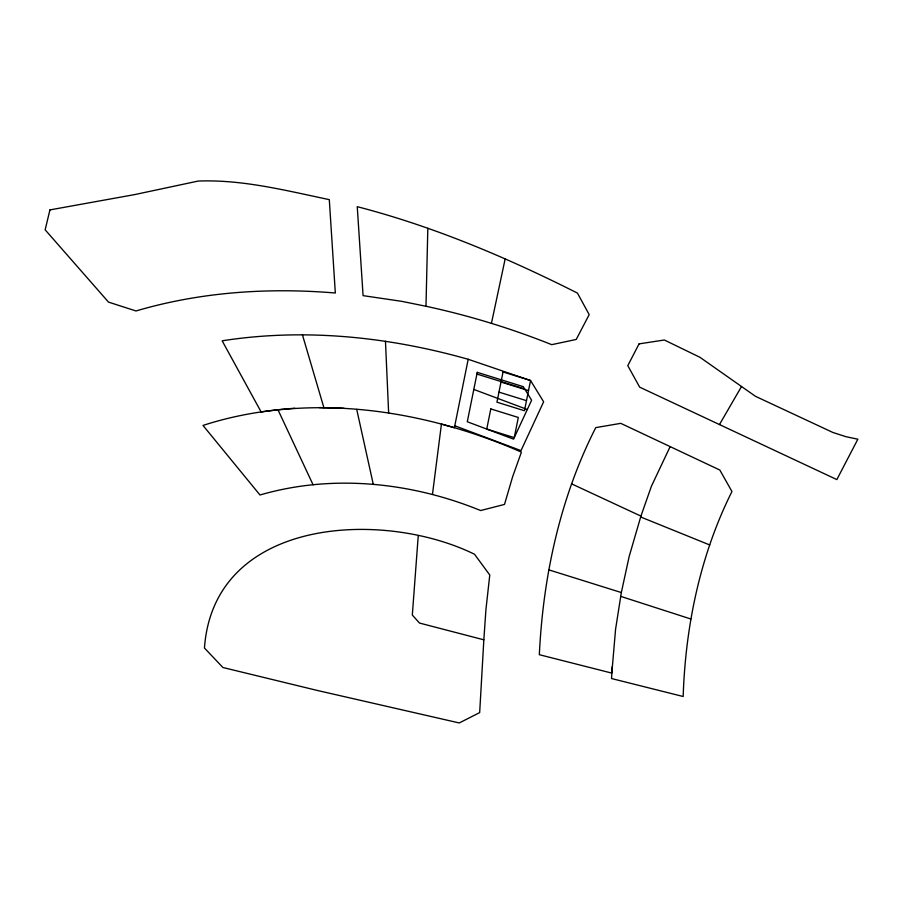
<?xml version="1.0" encoding="UTF-8"?>
<svg xmlns="http://www.w3.org/2000/svg" width="903" height="903" viewBox="0 0 903 903"><rect width="100%" height="100%" fill="white"/><g stroke="black" fill="none" stroke-linecap="round" stroke-linejoin="round"><path stroke-width="1.35" d="M425.979 306.264L401.745 301.342L363.085 295.642L357.249 206.674C433.801 226.518 506.955 257.558 577.446 293.091L589.196 314.628L576.216 339.46L551.722 344.664C510.985 328.376 468.883 315.486 425.979 306.264L427.83 228.335M612.166 666.786L611.557 678.548L683.165 696.506C685.479 625.914 700.243 554.916 731.949 491.525L719.838 470.034L620.767 423.349L595.766 427.616C560.052 497.745 543.109 576.43 539.328 654.698L611.828 673.107L615.564 629.335L621.332 592.549L629.199 556.372L640.927 516.11L571.475 483.794M483.839 639.821L485.927 609.627L489.776 575.019L474.526 554.261C382.409 508.999 213.842 517.475 204.45 648.015L222.906 667.509L317.371 690.468L459.255 722.953L479.674 712.602L483.839 639.821L419.489 623.047L412.321 615.045L418.224 535.998M432.458 494.426L441.443 424.071L454.39 427.729L468.194 359.281C388.561 336.751 304.277 327.936 222.161 340.815L261.136 411.971C349.393 399.002 440.269 416.633 521.415 452.121L512.656 476.649L504.506 504.416L480.644 510.545C411.396 482.213 332.372 473.872 259.974 494.991L203.006 425.437C232.726 415.741 263.676 410.447 294.818 408.246M491.424 323.421L505.161 258.901M670.139 446.624L651.39 486.288L640.633 516.967L709.758 544.972M719.477 424.534L741.521 386.507M319.29 407.58L344.054 408.291M476.908 374.056L524.62 388.888M501.007 382.037L528.515 390.593M498.975 392.116L526.483 400.661M549.069 569.928L621.332 592.549M620.756 596.386L690.851 619.006M468.194 359.281L530.546 380.524L543.64 401.801L520.986 450.62L454.785 425.764M473.815 389.419L527.296 409.51M278 409.838L313.07 484.776M302.415 334.753L323.895 407.704M356.719 409.386L373.3 484.437M385.468 341.244L388.651 413.089M477.258 372.352L467.291 421.757L513.547 439.129L531.607 400.232L523.255 386.653L477.258 372.352M490.803 408.924L486.74 429.06L514.247 437.616L518.311 417.468L490.803 408.924M503.039 371.968L496.943 402.185L524.451 410.741L530.546 380.524L503.039 371.968M49.936 209.902L45.15 229.813L108.507 302.11L136.003 310.971C200.556 291.895 268.451 287.447 335.329 293.001L329.302 199.642C286.24 190.612 242.399 179.336 198.197 181.063L134.603 194.608L49.936 209.902M639.064 343.885L627.788 365.659L639.663 387.15L836.844 479.583L857.85 439.208L846.122 436.736L832.938 432.492L755.45 396.304L699.96 357.306L664.337 340.002L639.064 343.885"/></g></svg>
